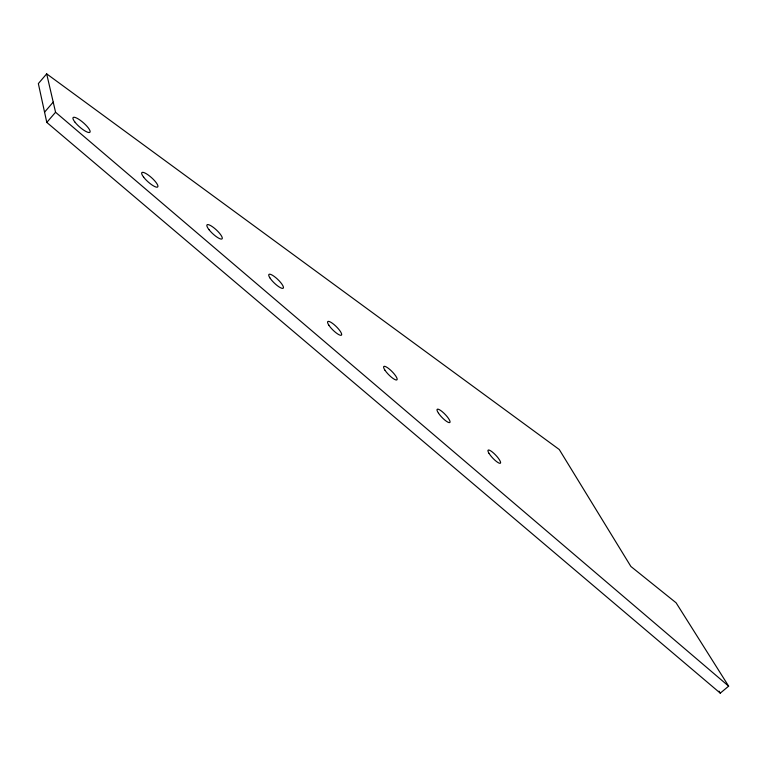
<?xml version="1.0" encoding="UTF-8"?>
<svg xmlns="http://www.w3.org/2000/svg" width="767" height="767" viewBox="0 0 767 767"><rect width="100%" height="100%" fill="white"/><g stroke="black" fill="none" stroke-linecap="round" stroke-linejoin="round"><path stroke-width="1.15" d="M46.672 73.853L38.35 83.593L46.787 122.413L720.261 693.147L728.65 686.149L676.091 602.795L630.886 566.468L559.258 449.52L46.672 73.853L55.569 112.26L728.65 686.149M44.563 112.155L53.22 102.107M46.787 122.413L55.569 112.26M719.015 691.134L720.261 693.147M489.03 453.383A8.983 2.09 46.6 0 0 499.998 463.335A8.983 2.09 46.6 0 0 493.766 453.239A8.983 2.09 46.6 0 0 489.03 453.383M438.551 413.288A9.175 2.196 46 0 0 449.721 422.579A9.175 2.196 46 0 0 442.3 411.735A9.175 2.196 46 0 0 438.551 413.288M385.005 370.279A9.396 2.301 45.3 0 0 396.673 379.991A9.396 2.301 45.3 0 0 389.435 369.157A9.396 2.301 45.3 0 0 385.005 370.279M328.832 325.17A9.645 2.406 44.6 0 0 341.037 335.313A9.645 2.406 44.6 0 0 334 324.527A9.645 2.406 44.6 0 0 328.832 325.17M269.84 277.788A9.942 2.512 43.8 0 0 282.63 288.402A9.942 2.512 43.8 0 0 275.813 277.673A9.942 2.512 43.8 0 0 269.84 277.788M209.017 229.688A10.287 2.617 42.9 0 0 222.018 238.911A10.287 2.617 42.9 0 0 212.66 226.888A10.287 2.617 42.9 0 0 209.017 229.688M143.678 177.225A10.69 2.723 42 0 0 157.513 187.09A10.69 2.723 42 0 0 148.204 174.981A10.69 2.723 42 0 0 143.678 177.225M74.782 121.915A11.16 2.828 41.1 0 0 89.528 132.48A11.16 2.828 41.1 0 0 80.286 120.294A11.16 2.828 41.1 0 0 74.782 121.915"/></g></svg>
